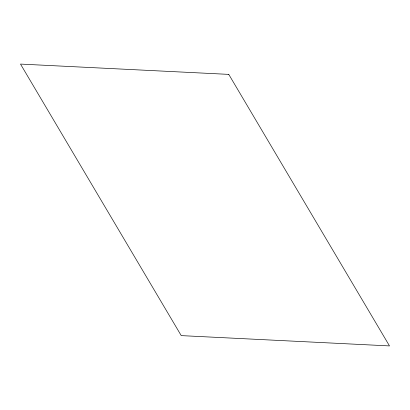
<?xml version="1.0" encoding="UTF-8"?>
<svg xmlns="http://www.w3.org/2000/svg" width="410" height="410" viewBox="0 0 410 410"><rect width="100%" height="100%" fill="white"/><g stroke="black" fill="none" stroke-linecap="round" stroke-linejoin="round"><path stroke-width="0.61" d="M228.765 74.384L20.5 64.083L181.235 335.616L389.5 345.917L228.765 74.384"/></g></svg>
